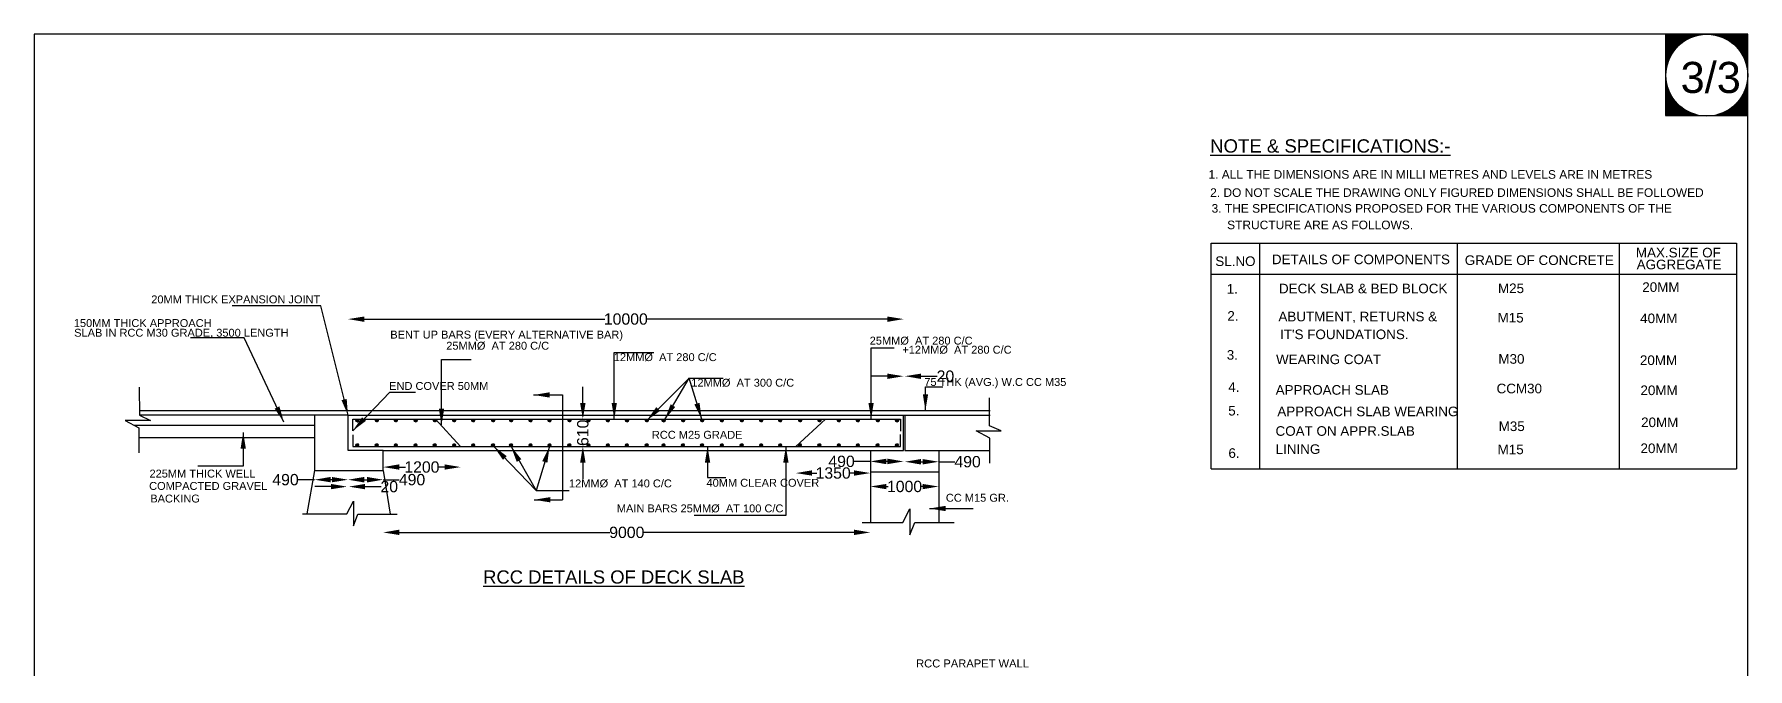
# Model space of a CAD drawing. Header units: millimetres. Extents: x 141620 to 152224, y -167035 to 12482.
# Drawn here: x 141620 to 152224, y 8560 to 12482 of the extents above; entities that cross this region are included whole.
import ezdxf

# ---------------------------------------------------------------- set-up
doc = ezdxf.new("R2010")
doc.units = ezdxf.units.MM
doc.header["$MEASUREMENT"] = 0
for name, color, linetype in [('DIMENSION', 7, 'Continuous'), ('DRAWING', 7, 'Continuous'), ('TEXT', 7, 'Continuous')]:
    doc.layers.add(name, color=color, linetype=linetype)
doc.styles.get("Standard").update_dxf_attribs({"font": 'arial.ttf'})
doc.dimstyles.get("Standard").update_dxf_attribs({"dimtxt": 70, "dimasz": 100, "dimexe": 0.18, "dimexo": 0.0625, "dimgap": 0.09, "dimtad": 0, "dimdec": 0, "dimzin": 0, "dimdsep": 46, "dimtxsty": 'Standard', "dimcen": 0.09, "dimse1": 1, "dimse2": 1, "dimadec": 0, "dimazin": 0, "dimtfac": 1, "dimtdec": 0, "dimtofl": 0, "dimtmove": 0, "dimatfit": 3, "dimfxl": 1, "dimtolj": 1, "dimtzin": 0, "dimarcsym": 0})

# ---------------------------------------------------------------- blocks, each defined once
blk = doc.blocks.new('*D6')
at = {"layer": 'Defpoints', "color": 0, "transparency": 16777216}
for p in [(143354, 9909), (143562, 9909), (143354, 9728)]:
    blk.add_point(p, dxfattribs=at)
at = {"layer": 'DRAWING', "color": 0, "lineweight": -2, "transparency": 16777216}
for p, q in [((143354, 9728), (143254, 9728)), ((143462, 9728), (143454, 9728))]:
    blk.add_line(p, q, dxfattribs=at)
at = {"layer": 'DRAWING', "color": 0, "transparency": 16777216}
for points in [[(143454, 9745), (143454, 9712), (143354, 9728)], [(143462, 9745), (143462, 9712), (143562, 9728)]]:
    blk.add_solid(points, dxfattribs=at)
at = {"layer": 'DRAWING', "color": 0, "transparency": 16777216, "insert": (143175, 9728), "char_height": 70, "attachment_point": 5}
blk.add_mtext('\\A1;490', dxfattribs=at)
blk = doc.blocks.new('*D7')
at = {"layer": 'Defpoints', "color": 0, "transparency": 16777216}
for p in [(143562, 9909), (143779, 9909), (143779, 9728)]:
    blk.add_point(p, dxfattribs=at)
at = {"layer": 'DRAWING', "color": 0, "lineweight": -2, "transparency": 16777216}
for p, q in [((143662, 9728), (143679, 9728)), ((143779, 9728), (143879, 9728))]:
    blk.add_line(p, q, dxfattribs=at)
at = {"layer": 'DRAWING', "color": 0, "transparency": 16777216}
for points in [[(143662, 9745), (143662, 9711), (143562, 9728)], [(143679, 9745), (143679, 9711), (143779, 9728)]]:
    blk.add_solid(points, dxfattribs=at)
at = {"layer": 'DRAWING', "color": 0, "transparency": 16777216, "insert": (143958, 9728), "char_height": 70, "attachment_point": 5}
blk.add_mtext('\\A1;490', dxfattribs=at)
blk = doc.blocks.new('*D5')
at = {"layer": 'Defpoints', "color": 0, "transparency": 16777216}
for p in [(143556, 9711), (143567, 9709), (143567, 9685)]:
    blk.add_point(p, dxfattribs=at)
at = {"layer": 'DRAWING', "color": 0, "lineweight": -2, "transparency": 16777216}
for p, q in [((143456, 9685), (143356, 9685)), ((143667, 9685), (143767, 9685))]:
    blk.add_line(p, q, dxfattribs=at)
at = {"layer": 'DRAWING', "color": 0, "transparency": 16777216}
for points in [[(143456, 9702), (143456, 9669), (143556, 9685)], [(143667, 9702), (143667, 9669), (143567, 9685)]]:
    blk.add_solid(points, dxfattribs=at)
at = {"layer": 'DRAWING', "color": 0, "transparency": 16777216, "insert": (143817, 9685), "char_height": 70, "attachment_point": 5}
blk.add_mtext('\\A1;20', dxfattribs=at)
blk = doc.blocks.new('*D8')
at = {"layer": 'Defpoints', "color": 0, "transparency": 16777216}
for p in [(144259, 9934), (143779, 9784), (144259, 9806)]:
    blk.add_point(p, dxfattribs=at)
at = {"layer": 'DRAWING', "color": 0, "lineweight": -2, "transparency": 16777216}
for p, q in [((143879, 9806), (143918, 9806)), ((144159, 9806), (144120, 9806))]:
    blk.add_line(p, q, dxfattribs=at)
at = {"layer": 'DRAWING', "color": 0, "transparency": 16777216}
for points in [[(143879, 9823), (143879, 9790), (143779, 9806)], [(144159, 9823), (144159, 9790), (144259, 9806)]]:
    blk.add_solid(points, dxfattribs=at)
at = {"layer": 'DRAWING', "color": 0, "transparency": 16777216, "insert": (144019, 9806), "char_height": 70, "attachment_point": 5}
blk.add_mtext('\\A1;1200', dxfattribs=at)
blk = doc.blocks.new('*D9')
at = {"layer": 'Defpoints', "color": 0, "transparency": 16777216}
for p in [(145015, 10103), (145015, 10103), (145015, 9933)]:
    blk.add_point(p, dxfattribs=at)
at = {"layer": 'DRAWING', "color": 0, "lineweight": -2, "transparency": 16777216}
for p, q in [((145015, 10203), (145015, 10303)), ((145015, 9833), (145015, 9733))]:
    blk.add_line(p, q, dxfattribs=at)
at = {"layer": 'DRAWING', "color": 0, "transparency": 16777216}
for points in [[(144998, 10203), (145032, 10203), (145015, 10103)], [(144998, 9833), (145032, 9833), (145015, 9933)]]:
    blk.add_solid(points, dxfattribs=at)
at = {"layer": 'DRAWING', "color": 0, "transparency": 16777216, "insert": (145015, 10018), "char_height": 70, "attachment_point": 5, "rotation": 90}
blk.add_mtext('\\A1;610', dxfattribs=at)
blk = doc.blocks.new('*D10')
at = {"layer": 'Defpoints', "color": 0, "transparency": 16777216}
for p in [(146794, 9909), (147000, 9909), (146794, 9841)]:
    blk.add_point(p, dxfattribs=at)
at = {"layer": 'DRAWING', "color": 0, "lineweight": -2, "transparency": 16777216}
for p, q in [((146794, 9841), (146694, 9841)), ((146900, 9841), (146894, 9841))]:
    blk.add_line(p, q, dxfattribs=at)
at = {"layer": 'DRAWING', "color": 0, "transparency": 16777216}
for points in [[(146894, 9858), (146894, 9824), (146794, 9841)], [(146900, 9858), (146900, 9824), (147000, 9841)]]:
    blk.add_solid(points, dxfattribs=at)
at = {"layer": 'DRAWING', "color": 0, "transparency": 16777216, "insert": (146616, 9841), "char_height": 70, "attachment_point": 5}
blk.add_mtext('\\A1;490', dxfattribs=at)
blk = doc.blocks.new('*D11')
at = {"layer": 'Defpoints', "color": 0, "transparency": 16777216}
for p in [(147008, 9909), (147217, 9909), (147217, 9839)]:
    blk.add_point(p, dxfattribs=at)
at = {"layer": 'DRAWING', "color": 0, "lineweight": -2, "transparency": 16777216}
for p, q in [((147108, 9839), (147117, 9839)), ((147217, 9839), (147317, 9839))]:
    blk.add_line(p, q, dxfattribs=at)
at = {"layer": 'DRAWING', "color": 0, "transparency": 16777216}
for points in [[(147108, 9856), (147108, 9822), (147008, 9839)], [(147117, 9856), (147117, 9822), (147217, 9839)]]:
    blk.add_solid(points, dxfattribs=at)
at = {"layer": 'DRAWING', "color": 0, "transparency": 16777216, "insert": (147396, 9839), "char_height": 70, "attachment_point": 5}
blk.add_mtext('\\A1;490', dxfattribs=at)
blk = doc.blocks.new('*D12')
at = {"layer": 'Defpoints', "color": 0, "transparency": 16777216}
for p in [(147000, 10399), (147008, 10399), (147008, 10368)]:
    blk.add_point(p, dxfattribs=at)
at = {"layer": 'DRAWING', "color": 0, "lineweight": -2, "transparency": 16777216}
for p, q in [((146900, 10368), (146800, 10368)), ((147108, 10368), (147208, 10368))]:
    blk.add_line(p, q, dxfattribs=at)
at = {"layer": 'DRAWING', "color": 0, "transparency": 16777216}
for points in [[(146900, 10384), (146900, 10351), (147000, 10368)], [(147108, 10384), (147108, 10351), (147008, 10368)]]:
    blk.add_solid(points, dxfattribs=at)
at = {"layer": 'DRAWING', "color": 0, "transparency": 16777216, "insert": (147259, 10368), "char_height": 70, "attachment_point": 5}
blk.add_mtext('\\A1;20', dxfattribs=at)
blk = doc.blocks.new('*D13')
at = {"layer": 'Defpoints', "color": 0, "transparency": 16777216}
for p in [(146794, 9686), (147217, 9686), (147217, 9686)]:
    blk.add_point(p, dxfattribs=at)
at = {"layer": 'DRAWING', "color": 0, "lineweight": -2, "transparency": 16777216}
for p, q in [((146894, 9686), (146905, 9686)), ((147117, 9686), (147107, 9686))]:
    blk.add_line(p, q, dxfattribs=at)
at = {"layer": 'DRAWING', "color": 0, "transparency": 16777216}
for points in [[(146894, 9702), (146894, 9669), (146794, 9686)], [(147117, 9702), (147117, 9669), (147217, 9686)]]:
    blk.add_solid(points, dxfattribs=at)
at = {"layer": 'DRAWING', "color": 0, "transparency": 16777216, "insert": (147006, 9686), "char_height": 70, "attachment_point": 5}
blk.add_mtext('\\A1;1000', dxfattribs=at)
blk = doc.blocks.new('*D14')
at = {"layer": 'Defpoints', "color": 0, "transparency": 16777216}
for p in [(143779, 9784), (146794, 9499), (143779, 9402)]:
    blk.add_point(p, dxfattribs=at)
at = {"layer": 'DRAWING', "color": 0, "lineweight": -2, "transparency": 16777216}
for p, q in [((143879, 9402), (145182, 9402)), ((146694, 9402), (145391, 9402))]:
    blk.add_line(p, q, dxfattribs=at)
at = {"layer": 'DRAWING', "color": 0, "transparency": 16777216}
for points in [[(143879, 9419), (143879, 9386), (143779, 9402)], [(146694, 9419), (146694, 9386), (146794, 9402)]]:
    blk.add_solid(points, dxfattribs=at)
at = {"layer": 'DRAWING', "color": 0, "transparency": 16777216, "insert": (145287, 9402), "char_height": 70, "attachment_point": 5}
blk.add_mtext('\\A1;9000', dxfattribs=at)
blk = doc.blocks.new('*D15')
at = {"layer": 'Defpoints', "color": 0, "lineweight": -2, "transparency": 16777216}
for p, q in [((143662, 10721), (145152, 10721)), ((146900, 10721), (145409, 10721))]:
    blk.add_line(p, q, dxfattribs=at)
at = {"layer": 'Defpoints', "color": 0, "transparency": 16777216}
for p in [(147000, 10721), (143562, 10127), (147000, 10127)]:
    blk.add_point(p, dxfattribs=at)
for points in [[(143662, 10737), (143662, 10704), (143562, 10721)], [(146900, 10737), (146900, 10704), (147000, 10721)]]:
    blk.add_solid(points, dxfattribs=at)
at = {"layer": 'Defpoints', "color": 0, "transparency": 16777216, "insert": (145281, 10721), "char_height": 70, "attachment_point": 5}
blk.add_mtext('\\A1;10000', dxfattribs=at)
blk = doc.blocks.new('*D16')
at = {"layer": 'Defpoints', "color": 0, "transparency": 16777216}
for p in [(146333, 9933), (146794, 9909), (146794, 9769)]:
    blk.add_point(p, dxfattribs=at)
at = {"layer": 'DRAWING', "color": 0, "lineweight": -2, "transparency": 16777216}
for p, q in [((146433, 9769), (146463, 9769)), ((146694, 9769), (146665, 9769))]:
    blk.add_line(p, q, dxfattribs=at)
at = {"layer": 'DRAWING', "color": 0, "transparency": 16777216}
for points in [[(146433, 9786), (146433, 9753), (146333, 9769)], [(146694, 9786), (146694, 9753), (146794, 9769)]]:
    blk.add_solid(points, dxfattribs=at)
at = {"layer": 'DRAWING', "color": 0, "transparency": 16777216, "insert": (146564, 9769), "char_height": 70, "attachment_point": 5}
blk.add_mtext('\\A1;1350', dxfattribs=at)

msp = doc.modelspace()

# ---------------------------------------------------------------- hatches: boundary and pattern name
at = {"layer": 'DIMENSION'}
h = msp.add_hatch(dxfattribs=at)
h.set_pattern_fill('ANSI31', color=256, scale=0.64029, style=0)
h.set_pattern_definition([(45, (-1850047.36625, -29416679.25992), (-0.056594179655, 0.056594179655), [])])
h.paths.add_polyline_path([(151716, 11978.8), (151931.3, 11978.8, -0.3690245), (151717.8, 12228.8, -0.4142136), (151970.8, 12481.9), (151716, 12481.9)])
h.paths.add_polyline_path([(152223.9, 12228.8), (152223.9, 12481.9), (151970.8, 12481.9, -0.4142136)])
h.paths.add_polyline_path([(152223.9, 12228.8, -0.3690245), (152010.3, 11978.8), (152223.9, 11978.8)])
at = {"layer": 'DRAWING'}
h = msp.add_hatch(dxfattribs=at)
h.set_pattern_fill('ANSI31', color=256, scale=0.81385, style=0)
h.set_pattern_definition([(45, (100253.34007, 1450.59054), (-0.07193489547, 0.07193489547), [])])
h.paths.add_polyline_path([(143628, 10094.8, 0.4091659), (143619.7, 10103.3), (143619.4, 10103.3, 0.4091659), (143611.1, 10094.8, 1)])
h = msp.add_hatch(dxfattribs=at)
h.set_pattern_fill('ANSI31', color=256, scale=0.81385, style=0)
h.set_pattern_definition([(45, (100373.62347, 1450.59054), (-0.07193489547, 0.07193489547), [])])
h.paths.add_polyline_path([(143748.3, 10094.8, 0.4091659), (143740, 10103.3), (143739.7, 10103.3, 0.4091659), (143731.3, 10094.8, 1)])
h = msp.add_hatch(dxfattribs=at)
h.set_pattern_fill('ANSI31', color=256, scale=0.81385, style=0)
h.set_pattern_definition([(45, (100491.48395, 1450.59054), (-0.07193489547, 0.07193489547), [])])
h.paths.add_polyline_path([(143866.2, 10094.8, 0.4091659), (143857.8, 10103.3), (143857.5, 10103.3, 0.4091659), (143849.2, 10094.8, 1)])
h = msp.add_hatch(dxfattribs=at)
h.set_pattern_fill('ANSI31', color=256, scale=0.81385, style=0)
h.set_pattern_definition([(45, (100614.1239, 1450.59054), (-0.07193489547, 0.07193489547), [])])
h.paths.add_polyline_path([(143988.8, 10094.8, 0.4091659), (143980.5, 10103.3), (143980.2, 10103.3, 0.4091659), (143971.8, 10094.8, 1)])
h = msp.add_hatch(dxfattribs=at)
h.set_pattern_fill('ANSI31', color=256, scale=0.81385, style=0)
h.set_pattern_definition([(45, (100732.46944, 1450.59054), (-0.07193489547, 0.07193489547), [])])
h.paths.add_polyline_path([(144107.2, 10094.8, 0.4091659), (144098.8, 10103.3), (144098.5, 10103.3, 0.4091659), (144090.2, 10094.8, 1)])
h = msp.add_hatch(dxfattribs=at)
h.set_pattern_fill('ANSI31', color=256, scale=0.81385, style=0)
h.set_pattern_definition([(45, (100852.75284, 1450.59054), (-0.07193489547, 0.07193489547), [])])
h.paths.add_polyline_path([(144227.4, 10094.8, 0.4091659), (144219.1, 10103.3), (144218.8, 10103.3, 0.4091659), (144210.5, 10094.8, 1)])
h = msp.add_hatch(dxfattribs=at)
h.set_pattern_fill('ANSI31', color=256, scale=0.81385, style=0)
h.set_pattern_definition([(45, (100970.61331, 1450.59054), (-0.07193489547, 0.07193489547), [])])
h.paths.add_polyline_path([(144345.3, 10094.8, 0.4091659), (144337, 10103.3), (144336.7, 10103.3, 0.4091659), (144328.3, 10094.8, 1)])
h = msp.add_hatch(dxfattribs=at)
h.set_pattern_fill('ANSI31', color=256, scale=0.81385, style=0)
h.set_pattern_definition([(45, (101093.25327, 1450.59054), (-0.07193489547, 0.07193489547), [])])
h.paths.add_polyline_path([(144467.9, 10094.8, 0.4091659), (144459.6, 10103.3), (144459.3, 10103.3, 0.4091659), (144451, 10094.8, 1)])
h = msp.add_hatch(dxfattribs=at)
h.set_pattern_fill('ANSI31', color=256, scale=0.81385, style=0)
h.set_pattern_definition([(45, (101204.88366, 1450.59054), (-0.07193489547, 0.07193489547), [])])
h.paths.add_polyline_path([(144579.6, 10094.8, 0.4091659), (144571.2, 10103.3), (144570.9, 10103.3, 0.4091659), (144562.6, 10094.8, 1)])
h = msp.add_hatch(dxfattribs=at)
h.set_pattern_fill('ANSI31', color=256, scale=0.81385, style=0)
h.set_pattern_definition([(45, (101325.16706, 1450.59054), (-0.07193489547, 0.07193489547), [])])
h.paths.add_polyline_path([(144699.9, 10094.8, 0.4091659), (144691.5, 10103.3), (144691.2, 10103.3, 0.4091659), (144682.9, 10094.8, 1)])
h = msp.add_hatch(dxfattribs=at)
h.set_pattern_fill('ANSI31', color=256, scale=0.81385, style=0)
h.set_pattern_definition([(45, (101443.02754, 1450.59054), (-0.07193489547, 0.07193489547), [])])
h.paths.add_polyline_path([(144817.7, 10094.8, 0.4091659), (144809.4, 10103.3), (144809.1, 10103.3, 0.4091659), (144800.7, 10094.8, 1)])
h = msp.add_hatch(dxfattribs=at)
h.set_pattern_fill('ANSI31', color=256, scale=0.81385, style=0)
h.set_pattern_definition([(45, (101565.66749, 1450.59054), (-0.07193489547, 0.07193489547), [])])
h.paths.add_polyline_path([(144940.4, 10094.8, 0.4091659), (144932, 10103.3), (144931.7, 10103.3, 0.4091659), (144923.4, 10094.8, 1)])
h = msp.add_hatch(dxfattribs=at)
h.set_pattern_fill('ANSI31', color=256, scale=0.81385, style=0)
h.set_pattern_definition([(45, (101683.7794, 1450.59054), (-0.07193489547, 0.07193489547), [])])
h.paths.add_polyline_path([(145058.5, 10094.8, 0.4091659), (145050.1, 10103.3), (145049.8, 10103.3, 0.4091659), (145041.5, 10094.8, 1)])
h = msp.add_hatch(dxfattribs=at)
h.set_pattern_fill('ANSI31', color=256, scale=0.81385, style=0)
h.set_pattern_definition([(45, (101804.0628, 1450.59054), (-0.07193489547, 0.07193489547), [])])
h.paths.add_polyline_path([(145178.8, 10094.8, 0.4091659), (145170.4, 10103.3), (145170.1, 10103.3, 0.4091659), (145161.8, 10094.8, 1)])
h = msp.add_hatch(dxfattribs=at)
h.set_pattern_fill('ANSI31', color=256, scale=0.81385, style=0)
h.set_pattern_definition([(45, (101921.92328, 1450.59054), (-0.07193489547, 0.07193489547), [])])
h.paths.add_polyline_path([(145296.6, 10094.8, 0.4091659), (145288.3, 10103.3), (145288, 10103.3, 0.4091659), (145279.6, 10094.8, 1)])
h = msp.add_hatch(dxfattribs=at)
h.set_pattern_fill('ANSI31', color=256, scale=0.81385, style=0)
h.set_pattern_definition([(45, (102044.56323, 1450.59054), (-0.07193489547, 0.07193489547), [])])
h.paths.add_polyline_path([(145419.3, 10094.8, 0.4091659), (145410.9, 10103.3), (145410.6, 10103.3, 0.4091659), (145402.3, 10094.8, 1)])
h = msp.add_hatch(dxfattribs=at)
h.set_pattern_fill('ANSI31', color=256, scale=0.81385, style=0)
h.set_pattern_definition([(45, (102148.76722, 1450.59054), (-0.07193489547, 0.07193489547), [])])
h.paths.add_polyline_path([(145523.5, 10094.8, 0.4091659), (145515.1, 10103.3), (145514.8, 10103.3, 0.4091659), (145506.5, 10094.8, 1)])
h = msp.add_hatch(dxfattribs=at)
h.set_pattern_fill('ANSI31', color=256, scale=0.81385, style=0)
h.set_pattern_definition([(45, (102269.05062, 1450.59054), (-0.07193489547, 0.07193489547), [])])
h.paths.add_polyline_path([(145643.7, 10094.8, 0.4091659), (145635.4, 10103.3), (145635.1, 10103.3, 0.4091659), (145626.8, 10094.8, 1)])
h = msp.add_hatch(dxfattribs=at)
h.set_pattern_fill('ANSI31', color=256, scale=0.81385, style=0)
h.set_pattern_definition([(45, (102386.91109, 1450.59054), (-0.07193489547, 0.07193489547), [])])
h.paths.add_polyline_path([(145761.6, 10094.8, 0.4091659), (145753.3, 10103.3), (145753, 10103.3, 0.4091659), (145744.6, 10094.8, 1)])
h = msp.add_hatch(dxfattribs=at)
h.set_pattern_fill('ANSI31', color=256, scale=0.81385, style=0)
h.set_pattern_definition([(45, (102509.55105, 1450.59054), (-0.07193489547, 0.07193489547), [])])
h.paths.add_polyline_path([(145884.2, 10094.8, 0.4091659), (145875.9, 10103.3), (145875.6, 10103.3, 0.4091659), (145867.3, 10094.8, 1)])
h = msp.add_hatch(dxfattribs=at)
h.set_pattern_fill('ANSI31', color=256, scale=0.81385, style=0)
h.set_pattern_definition([(45, (102632.24413, 1450.59054), (-0.07193489547, 0.07193489547), [])])
h.paths.add_polyline_path([(146006.9, 10094.8, 0.4091659), (145998.6, 10103.3), (145998.3, 10103.3, 0.4091659), (145990, 10094.8, 1)])
h = msp.add_hatch(dxfattribs=at)
h.set_pattern_fill('ANSI31', color=256, scale=0.81385, style=0)
h.set_pattern_definition([(45, (102752.52753, 1450.59054), (-0.07193489547, 0.07193489547), [])])
h.paths.add_polyline_path([(146127.2, 10094.8, 0.4091659), (146118.9, 10103.3), (146118.6, 10103.3, 0.4091659), (146110.2, 10094.8, 1)])
h = msp.add_hatch(dxfattribs=at)
h.set_pattern_fill('ANSI31', color=256, scale=0.81385, style=0)
h.set_pattern_definition([(45, (102870.388, 1450.59054), (-0.07193489547, 0.07193489547), [])])
h.paths.add_polyline_path([(146245.1, 10094.8, 0.4091659), (146236.7, 10103.3), (146236.4, 10103.3, 0.4091659), (146228.1, 10094.8, 1)])
h = msp.add_hatch(dxfattribs=at)
h.set_pattern_fill('ANSI31', color=256, scale=0.81385, style=0)
h.set_pattern_definition([(45, (102993.02796, 1450.59054), (-0.07193489547, 0.07193489547), [])])
h.paths.add_polyline_path([(146367.7, 10094.8, 0.4091659), (146359.4, 10103.3), (146359.1, 10103.3, 0.4091659), (146350.7, 10094.8, 1)])
h = msp.add_hatch(dxfattribs=at)
h.set_pattern_fill('ANSI31', color=256, scale=0.81385, style=0)
h.set_pattern_definition([(45, (103112.94548, 1450.59054), (-0.07193489547, 0.07193489547), [])])
h.paths.add_polyline_path([(146487.6, 10094.8, 0.4091659), (146479.3, 10103.3), (146479, 10103.3, 0.4091659), (146470.7, 10094.8, 1)])
h = msp.add_hatch(dxfattribs=at)
h.set_pattern_fill('ANSI31', color=256, scale=0.81385, style=0)
h.set_pattern_definition([(45, (103233.22887, 1450.59054), (-0.07193489547, 0.07193489547), [])])
h.paths.add_polyline_path([(146607.9, 10094.8, 0.4091659), (146599.6, 10103.3), (146599.3, 10103.3, 0.4091659), (146590.9, 10094.8, 1)])
h = msp.add_hatch(dxfattribs=at)
h.set_pattern_fill('ANSI31', color=256, scale=0.81385, style=0)
h.set_pattern_definition([(45, (103351.08935, 1450.59054), (-0.07193489547, 0.07193489547), [])])
h.paths.add_polyline_path([(146725.8, 10094.8, 0.4091659), (146717.4, 10103.3), (146717.1, 10103.3, 0.4091659), (146708.8, 10094.8, 1)])
h = msp.add_hatch(dxfattribs=at)
h.set_pattern_fill('ANSI31', color=256, scale=0.81385, style=0)
h.set_pattern_definition([(45, (103473.72931, 1450.59054), (-0.07193489547, 0.07193489547), [])])
h.paths.add_polyline_path([(146848.4, 10094.8, 0.4091659), (146840.1, 10103.3), (146839.8, 10103.3, 0.4091659), (146831.4, 10094.8, 1)])
h = msp.add_hatch(dxfattribs=at)
h.set_pattern_fill('ANSI31', color=256, scale=0.81385, style=0)
h.set_pattern_definition([(45, (103593.22041, 1450.59054), (-0.07193489547, 0.07193489547), [])])
h.paths.add_polyline_path([(146967.9, 10094.8, 0.4091659), (146959.6, 10103.3), (146959.3, 10103.3, 0.4091659), (146950.9, 10094.8, 1)])
h = msp.add_hatch(dxfattribs=at)
h.set_pattern_fill('ANSI31', color=256, scale=0.81385, style=0)
h.set_pattern_definition([(315, (100252.63479, 18586.04094), (-0.07193489547, -0.07193489547), [])])
h.paths.add_polyline_path([(143610.3, 9941.8, 0.4091659), (143618.7, 9933.4), (143619, 9933.4, 0.4091659), (143627.3, 9941.8, 1)])
h = msp.add_hatch(dxfattribs=at)
h.set_pattern_fill('ANSI31', color=256, scale=0.81385, style=0)
h.set_pattern_definition([(315, (100372.91819, 18586.04094), (-0.07193489547, -0.07193489547), [])])
h.paths.add_polyline_path([(143747.6, 9941.8, -0.4091659), (143739.3, 9933.4), (143739, 9933.4, -0.4091659), (143730.6, 9941.8, -1)])
h = msp.add_hatch(dxfattribs=at)
h.set_pattern_fill('ANSI31', color=256, scale=0.81385, style=0)
h.set_pattern_definition([(315, (100490.77867, 18586.04094), (-0.07193489547, -0.07193489547), [])])
h.paths.add_polyline_path([(143865.5, 9941.8, -0.4091659), (143857.1, 9933.4), (143856.8, 9933.4, -0.4091659), (143848.5, 9941.8, -1)])
h = msp.add_hatch(dxfattribs=at)
h.set_pattern_fill('ANSI31', color=256, scale=0.81385, style=0)
h.set_pattern_definition([(315, (100613.41862, 18586.04094), (-0.07193489547, -0.07193489547), [])])
h.paths.add_polyline_path([(143988.1, 9941.8, -0.4091659), (143979.8, 9933.4), (143979.5, 9933.4, -0.4091659), (143971.1, 9941.8, -1)])
h = msp.add_hatch(dxfattribs=at)
h.set_pattern_fill('ANSI31', color=256, scale=0.81385, style=0)
h.set_pattern_definition([(315, (100731.76416, 18586.04094), (-0.07193489547, -0.07193489547), [])])
h.paths.add_polyline_path([(144106.5, 9941.8, -0.4091659), (144098.1, 9933.4), (144097.8, 9933.4, -0.4091659), (144089.5, 9941.8, -1)])
h = msp.add_hatch(dxfattribs=at)
h.set_pattern_fill('ANSI31', color=256, scale=0.81385, style=0)
h.set_pattern_definition([(315, (100852.04756, 18586.04094), (-0.07193489547, -0.07193489547), [])])
h.paths.add_polyline_path([(144226.7, 9941.8, -0.4091659), (144218.4, 9933.4), (144218.1, 9933.4, -0.4091659), (144209.8, 9941.8, -1)])
h = msp.add_hatch(dxfattribs=at)
h.set_pattern_fill('ANSI31', color=256, scale=0.81385, style=0)
h.set_pattern_definition([(315, (100969.90803, 18586.04094), (-0.07193489547, -0.07193489547), [])])
h.paths.add_polyline_path([(144344.6, 9941.8, -0.4091659), (144336.3, 9933.4), (144336, 9933.4, -0.4091659), (144327.6, 9941.8, -1)])
h = msp.add_hatch(dxfattribs=at)
h.set_pattern_fill('ANSI31', color=256, scale=0.81385, style=0)
h.set_pattern_definition([(315, (101092.54799, 18586.04094), (-0.07193489547, -0.07193489547), [])])
h.paths.add_polyline_path([(144467.2, 9941.8, -0.4091659), (144458.9, 9933.4), (144458.6, 9933.4, -0.4091659), (144450.3, 9941.8, -1)])
h = msp.add_hatch(dxfattribs=at)
h.set_pattern_fill('ANSI31', color=256, scale=0.81385, style=0)
h.set_pattern_definition([(315, (101204.17838, 18586.04094), (-0.07193489547, -0.07193489547), [])])
h.paths.add_polyline_path([(144578.9, 9941.8, -0.4091659), (144570.5, 9933.4), (144570.2, 9933.4, -0.4091659), (144561.9, 9941.8, -1)])
h = msp.add_hatch(dxfattribs=at)
h.set_pattern_fill('ANSI31', color=256, scale=0.81385, style=0)
h.set_pattern_definition([(315, (101324.46178, 18586.04094), (-0.07193489547, -0.07193489547), [])])
h.paths.add_polyline_path([(144699.2, 9941.8, -0.4091659), (144690.8, 9933.4), (144690.5, 9933.4, -0.4091659), (144682.2, 9941.8, -1)])
h = msp.add_hatch(dxfattribs=at)
h.set_pattern_fill('ANSI31', color=256, scale=0.81385, style=0)
h.set_pattern_definition([(315, (101442.32226, 18586.04094), (-0.07193489547, -0.07193489547), [])])
h.paths.add_polyline_path([(144817, 9941.8, -0.4091659), (144808.7, 9933.4), (144808.4, 9933.4, -0.4091659), (144800, 9941.8, -1)])
h = msp.add_hatch(dxfattribs=at)
h.set_pattern_fill('ANSI31', color=256, scale=0.81385, style=0)
h.set_pattern_definition([(315, (101564.96221, 18586.04094), (-0.07193489547, -0.07193489547), [])])
h.paths.add_polyline_path([(144939.7, 9941.8, -0.4091659), (144931.3, 9933.4), (144931, 9933.4, -0.4091659), (144922.7, 9941.8, -1)])
h = msp.add_hatch(dxfattribs=at)
h.set_pattern_fill('ANSI31', color=256, scale=0.81385, style=0)
h.set_pattern_definition([(315, (101683.07412, 18586.04094), (-0.07193489547, -0.07193489547), [])])
h.paths.add_polyline_path([(145057.8, 9941.8, -0.4091659), (145049.4, 9933.4), (145049.1, 9933.4, -0.4091659), (145040.8, 9941.8, -1)])
h = msp.add_hatch(dxfattribs=at)
h.set_pattern_fill('ANSI31', color=256, scale=0.81385, style=0)
h.set_pattern_definition([(315, (101803.35752, 18586.04094), (-0.07193489547, -0.07193489547), [])])
h.paths.add_polyline_path([(145178.1, 9941.8, -0.4091659), (145169.7, 9933.4), (145169.4, 9933.4, -0.4091659), (145161.1, 9941.8, -1)])
h = msp.add_hatch(dxfattribs=at)
h.set_pattern_fill('ANSI31', color=256, scale=0.81385, style=0)
h.set_pattern_definition([(315, (101921.218, 18586.04094), (-0.07193489547, -0.07193489547), [])])
h.paths.add_polyline_path([(145295.9, 9941.8, -0.4091659), (145287.6, 9933.4), (145287.3, 9933.4, -0.4091659), (145278.9, 9941.8, -1)])
h = msp.add_hatch(dxfattribs=at)
h.set_pattern_fill('ANSI31', color=256, scale=0.81385, style=0)
h.set_pattern_definition([(315, (102043.85795, 18586.04094), (-0.07193489547, -0.07193489547), [])])
h.paths.add_polyline_path([(145418.6, 9941.8, -0.4091659), (145410.2, 9933.4), (145409.9, 9933.4, -0.4091659), (145401.6, 9941.8, -1)])
h = msp.add_hatch(dxfattribs=at)
h.set_pattern_fill('ANSI31', color=256, scale=0.81385, style=0)
h.set_pattern_definition([(315, (102148.06194, 18586.04094), (-0.07193489547, -0.07193489547), [])])
h.paths.add_polyline_path([(145522.8, 9941.8, -0.4091659), (145514.4, 9933.4), (145514.1, 9933.4, -0.4091659), (145505.8, 9941.8, -1)])
h = msp.add_hatch(dxfattribs=at)
h.set_pattern_fill('ANSI31', color=256, scale=0.81385, style=0)
h.set_pattern_definition([(315, (102268.34534, 18586.04094), (-0.07193489547, -0.07193489547), [])])
h.paths.add_polyline_path([(145643, 9941.8, -0.4091659), (145634.7, 9933.4), (145634.4, 9933.4, -0.4091659), (145626.1, 9941.8, -1)])
h = msp.add_hatch(dxfattribs=at)
h.set_pattern_fill('ANSI31', color=256, scale=0.81385, style=0)
h.set_pattern_definition([(315, (102386.20581, 18586.04094), (-0.07193489547, -0.07193489547), [])])
h.paths.add_polyline_path([(145760.9, 9941.8, -0.4091659), (145752.6, 9933.4), (145752.3, 9933.4, -0.4091659), (145743.9, 9941.8, -1)])
h = msp.add_hatch(dxfattribs=at)
h.set_pattern_fill('ANSI31', color=256, scale=0.81385, style=0)
h.set_pattern_definition([(315, (102508.84577, 18586.04094), (-0.07193489547, -0.07193489547), [])])
h.paths.add_polyline_path([(145883.5, 9941.8, -0.4091659), (145875.2, 9933.4), (145874.9, 9933.4, -0.4091659), (145866.6, 9941.8, -1)])
h = msp.add_hatch(dxfattribs=at)
h.set_pattern_fill('ANSI31', color=256, scale=0.81385, style=0)
h.set_pattern_definition([(315, (102631.53885, 18586.04094), (-0.07193489547, -0.07193489547), [])])
h.paths.add_polyline_path([(146006.2, 9941.8, -0.4091659), (145997.9, 9933.4), (145997.6, 9933.4, -0.4091659), (145989.2, 9941.8, -1)])
h = msp.add_hatch(dxfattribs=at)
h.set_pattern_fill('ANSI31', color=256, scale=0.81385, style=0)
h.set_pattern_definition([(315, (102751.82225, 18586.04094), (-0.07193489547, -0.07193489547), [])])
h.paths.add_polyline_path([(146126.5, 9941.8, -0.4091659), (146118.2, 9933.4), (146117.9, 9933.4, -0.4091659), (146109.5, 9941.8, -1)])
h = msp.add_hatch(dxfattribs=at)
h.set_pattern_fill('ANSI31', color=256, scale=0.81385, style=0)
h.set_pattern_definition([(315, (102869.68272, 18586.04094), (-0.07193489547, -0.07193489547), [])])
h.paths.add_polyline_path([(146244.4, 9941.8, -0.4091659), (146236, 9933.4), (146235.7, 9933.4, -0.4091659), (146227.4, 9941.8, -1)])
h = msp.add_hatch(dxfattribs=at)
h.set_pattern_fill('ANSI31', color=256, scale=0.81385, style=0)
h.set_pattern_definition([(315, (102992.32268, 18586.04094), (-0.07193489547, -0.07193489547), [])])
h.paths.add_polyline_path([(146367, 9941.8, -0.4091659), (146358.7, 9933.4), (146358.4, 9933.4, -0.4091659), (146350, 9941.8, -1)])
h = msp.add_hatch(dxfattribs=at)
h.set_pattern_fill('ANSI31', color=256, scale=0.81385, style=0)
h.set_pattern_definition([(315, (103112.2402, 18586.04094), (-0.07193489547, -0.07193489547), [])])
h.paths.add_polyline_path([(146486.9, 9941.8, -0.4091659), (146478.6, 9933.4), (146478.3, 9933.4, -0.4091659), (146470, 9941.8, -1)])
h = msp.add_hatch(dxfattribs=at)
h.set_pattern_fill('ANSI31', color=256, scale=0.81385, style=0)
h.set_pattern_definition([(315, (103232.52359, 18586.04094), (-0.07193489547, -0.07193489547), [])])
h.paths.add_polyline_path([(146607.2, 9941.8, -0.4091659), (146598.9, 9933.4), (146598.6, 9933.4, -0.4091659), (146590.2, 9941.8, -1)])
h = msp.add_hatch(dxfattribs=at)
h.set_pattern_fill('ANSI31', color=256, scale=0.81385, style=0)
h.set_pattern_definition([(315, (103350.38407, 18586.04094), (-0.07193489547, -0.07193489547), [])])
h.paths.add_polyline_path([(146725.1, 9941.8, -0.4091659), (146716.7, 9933.4), (146716.4, 9933.4, -0.4091659), (146708.1, 9941.8, -1)])
h = msp.add_hatch(dxfattribs=at)
h.set_pattern_fill('ANSI31', color=256, scale=0.81385, style=0)
h.set_pattern_definition([(315, (103473.02403, 18586.04094), (-0.07193489547, -0.07193489547), [])])
h.paths.add_polyline_path([(146847.7, 9941.8, -0.4091659), (146839.4, 9933.4), (146839.1, 9933.4, -0.4091659), (146830.7, 9941.8, -1)])
h = msp.add_hatch(dxfattribs=at)
h.set_pattern_fill('ANSI31', color=256, scale=0.81385, style=0)
h.set_pattern_definition([(315, (103592.51513, 18586.04094), (-0.07193489547, -0.07193489547), [])])
h.paths.add_polyline_path([(146967.2, 9941.8, -0.4091659), (146958.9, 9933.4), (146958.6, 9933.4, -0.4091659), (146950.2, 9941.8, -1)])

# ---------------------------------------------------------------- linework, layer by layer
at = {"layer": 'DIMENSION'}
msp.add_lwpolyline([(152223.9, 12481.9), (151716, 12481.9), (151716, 11978.8), (152223.9, 11978.8)], close=True, dxfattribs=at)
msp.add_circle((151970.8, 12228.8), 253.1, dxfattribs=at)
at = {"layer": 'DRAWING'}
msp.add_lwpolyline([(152223.9, 12481.9), (141620.2, 12481.9), (141620.2, 3642.9), (152223.9, 3642.9)], close=True, dxfattribs=at)
for points in [[(142270, 10300.6), (142270.8, 10126.6), (142339.8, 10093.3), (142183.3, 10093.3), (142267.8, 10049.4), (142267.8, 9894.3)], [(147534.5, 9831.1), (147534.5, 9985.7), (147449.8, 10029.7), (147604.6, 10029.7), (147531.6, 10060.8), (147531.6, 10233.8)], [(142270.7, 10156.4), (147535.7, 10156.4)], [(143353.8, 10126.6), (143353.8, 9784.4), (143778.9, 9784.4), (143778.9, 9908.7), (143561.7, 9908.7), (143561.7, 10126.6), (143353.8, 10126.6), (142270.8, 10126.6)], [(143561.7, 10126.6), (147535.7, 10126.6)], [(143592, 10031.2), (143592, 10103.3), (146981.4, 10103.3), (146981.4, 10028.6)], [(143778.9, 9908.7), (146999.8, 9908.7), (146999.8, 10126.6)], [(144103.1, 10102.8), (144258.7, 9934.3)], [(146517.5, 10103.3), (146333.2, 9933.4)], [(147008.1, 10126.6), (147008.1, 9908.7), (147531.6, 9908.7)], [(143353.8, 10064), (142239.7, 10064)], [(143353.8, 9986.7), (142267.8, 9986.7)], [(143591.3, 10005.4), (143591.3, 9933.4), (146980.6, 9933.4), (146980.6, 10008)], [(146794.3, 9908.7), (146794.3, 9463.9)], [(147217.4, 9908.7), (147217.4, 9462.8)], [(143353.8, 9784.4), (143306.2, 9517.6)], [(143778.9, 9784.4), (143822.5, 9515.3)], [(146794.3, 9777.6), (147217.4, 9777.6)], [(148902.5, 9794.9), (152154.1, 9794.9)], [(143279.2, 9517.6), (143554, 9517.6), (143595.2, 9594.4), (143595.2, 9443.4), (143621.9, 9515.3), (143866.5, 9515.3)], [(146742.7, 9463.9), (146996, 9463.9), (147038.2, 9547.2), (147038.2, 9386.7), (147070.2, 9462.8), (147313.1, 9462.8)]]:
    msp.add_lwpolyline(points, dxfattribs=at)
for centre in [(143619.5, 10094.8), (143739.8, 10094.8), (143857.7, 10094.8), (143980.3, 10094.8), (144098.7, 10094.8), (144219, 10094.8), (144336.8, 10094.8), (144459.5, 10094.8), (144571.1, 10094.8), (144691.4, 10094.8), (144809.2, 10094.8), (144931.9, 10094.8), (145050, 10094.8), (145170.3, 10094.8), (145288.1, 10094.8), (145410.8, 10094.8), (145515, 10094.8), (145635.3, 10094.8), (145753.1, 10094.8), (145875.8, 10094.8), (145998.4, 10094.8), (146118.7, 10094.8), (146236.6, 10094.8), (146359.2, 10094.8), (146479.1, 10094.8), (146599.4, 10094.8), (146717.3, 10094.8), (146839.9, 10094.8), (146959.4, 10094.8), (143618.8, 9941.8), (143739.1, 9941.8), (143857, 9941.8), (143979.6, 9941.8), (144098, 9941.8), (144218.2, 9941.8), (144336.1, 9941.8), (144458.8, 9941.8), (144570.4, 9941.8), (144690.7, 9941.8), (144808.5, 9941.8), (144931.2, 9941.8), (145049.3, 9941.8), (145169.6, 9941.8), (145287.4, 9941.8), (145410.1, 9941.8), (145514.3, 9941.8), (145634.5, 9941.8), (145752.4, 9941.8), (145875, 9941.8), (145997.7, 9941.8), (146118, 9941.8), (146235.9, 9941.8), (146358.5, 9941.8), (146478.4, 9941.8), (146598.7, 9941.8), (146716.6, 9941.8), (146839.2, 9941.8), (146958.7, 9941.8)]:
    msp.add_circle(centre, 8.49, dxfattribs=at)
at = {"layer": 'TEXT'}
for p, q in [((149203.5, 11191.3), (149203.5, 9794.8)), ((150426.7, 11191.5), (150426.7, 9794.9)), ((151428, 11191.7), (151428, 9794.9)), ((148901.8, 10999.5), (152155.1, 10999.5))]:
    msp.add_line(p, q, dxfattribs=at)
msp.add_lwpolyline([(148902.5, 9794.9), (148902.5, 11191.3), (152154.1, 11191.3), (152154.1, 9794.9)], dxfattribs=at)

# ---------------------------------------------------------------- texts
for s, height, p in [('%%UNOTE & SPECIFICATIONS:-', 82.246, (148897, 11750.4)), ('1. ALL THE DIMENSIONS ARE IN MILLI METRES AND LEVELS ARE IN METRES', 52.964, (148886.7, 11588.9)), ('2. DO NOT SCALE THE DRAWING ONLY FIGURED DIMENSIONS SHALL BE FOLLOWED', 52.964, (148897.1, 11476.7)), ('3. THE SPECIFICATIONS PROPOSED FOR THE VARIOUS COMPONENTS OF THE', 52.964, (148906.1, 11379.1)), ('STRUCTURE ARE AS FOLLOWS.', 52.964, (149002.2, 11276.9)), ('MAX.SIZE OF', 59.4, (151531.7, 11102.4)), ('SL.NO', 59.4, (148928.9, 11049.2)), ('DETAILS OF COMPONENTS', 59.4, (149279.1, 11060.5)), ('  GRADE OF CONCRETE', 59.4, (150426.7, 11055.5)), ('AGGREGATE', 59.4, (151536.7, 11028.9)), ('1.', 59.4, (148999.9, 10878.7)), ('DECK SLAB & BED BLOCK', 59.4, (149323.1, 10880.5)), ('M25', 59.4, (150678.3, 10881.7)), ('20MM', 59.4, (151571.3, 10889.2)), ('20MM THICK EXPANSION JOINT', 48.831, (142344.1, 10818.5)), ('150MM THICK APPROACH', 48.831, (141864.9, 10672)), ('2.', 59.4, (149003.5, 10710.7)), ('ABUTMENT, RETURNS &', 59.4, (149319.7, 10707.1)), ('M15', 59.4, (150675.9, 10700.1)), ('40MM', 59.4, (151558.2, 10696)), ('SLAB IN RCC M30 GRADE, 3500 LENGTH', 48.831, (141867, 10612.3)), ('BENT UP BARS (EVERY ALTERNATIVE BAR)', 48.831, (143823.2, 10600.7)), ('25MMØ  AT 280 C/C ', 48.831, (146790.2, 10563.4)), ("IT'S FOUNDATIONS.", 59.4, (149330, 10597.1)), ('25MMØ  AT 280 C/C ', 48.831, (144169.7, 10532)), ('12MMØ  AT 280 C/C ', 48.831, (145206.5, 10461.3)), ('+12MMØ  AT 280 C/C ', 48.831, (146992, 10507.3)), ('3.', 59.4, (148999.9, 10470.1)), ('WEARING COAT', 59.4, (149305, 10442.6)), ('M30', 59.4, (150680.9, 10445)), ('20MM', 59.4, (151556.7, 10437.1)), ('END COVER 50MM', 48.831, (143816.4, 10283.1)), ('12MMØ  AT 300 C/C ', 48.831, (145686.1, 10303.3)), ('75 THK (AVG.) W.C CC M35', 48.831, (147128.1, 10307.7)), ('4.', 59.4, (149009.4, 10271)), ('APPROACH SLAB', 59.4, (149302.6, 10253.4)), ('CCM30  ', 59.4, (150669.6, 10262.1)), ('20MM', 59.4, (151560.1, 10251.1)), ('5.', 59.4, (149009.1, 10125)), ('APPROACH SLAB WEARING', 59.4, (149312.9, 10120.5)), ('M35', 59.4, (150682.6, 10028.8)), ('20MM', 59.4, (151564.1, 10053.1)), ('RCC M25 GRADE', 48.831, (145442.1, 9981.2)), ('COAT ON APPR.SLAB', 59.4, (149301.7, 9999.4)), ('6.', 59.4, (149010.3, 9863)), ('LINING', 59.4, (149302.3, 9887.5)), ('M15', 59.4, (150676.1, 9885.5)), ('20MM', 59.4, (151560.3, 9892.6)), ('225MM THICK WELL ', 48.831, (142333.2, 9741.5)), ('COMPACTED GRAVEL ', 48.831, (142331, 9665.1)), ('12MMØ  AT 140 C/C ', 48.831, (144929.2, 9680.6)), ('40MM CLEAR COVER', 48.831, (145780.3, 9684.5)), ('BACKING', 48.83, (142338.2, 9587.1)), ('MAIN BARS 25MMØ  AT 100 C/C ', 48.831, (145225.4, 9526.3)), ('CC M15 GR.', 48.83, (147261.5, 9591.9)), ('%%URCC DETAILS OF DECK SLAB', 81.742, (144397.7, 9085.6)), ('RCC PARAPET WALL', 49.448, (147077.3, 8567.3))]:
    msp.add_text(s, height=height, dxfattribs=at).set_placement(p)
at = {"layer": 'TEXT', "insert": (151808.5, 12311.3), "char_height": 192.09, "width": 272.61, "attachment_point": 1}
msp.add_mtext('3/3', dxfattribs=at)

# ---------------------------------------------------------------- dimensions: what is measured, and where the dimension line sits
at = {"layer": 'Defpoints'}
dim = msp.add_linear_dim(base=(146999.8, 10720.6), p1=(143561.7, 10126.6), p2=(146999.8, 10126.6), text='10000', dimstyle='Standard', override={"dimfxl": 2000}, dxfattribs=at)
dim.commit()
dim.dimension.update_dxf_attribs({"geometry": '*D15', "text_midpoint": (145280.8, 10720.6)})
at = {"layer": 'DRAWING'}
for base, p1, p2, text, picture, middle in [((147008.1, 10367.8), (146999.8, 10399), (147008.1, 10399), '20', '*D12', (147258.8, 10367.8)), ((143353.8, 9728.3), (143561.7, 9908.7), (143353.8, 9908.7), '490', '*D6', (143175.1, 9728.3)), ((143778.9, 9728.1), (143561.7, 9908.7), (143778.9, 9908.7), '490', '*D7', (143957.6, 9728.1)), ((144258.7, 9806.4), (143778.9, 9784.4), (144258.7, 9934.3), '1200', '*D8', (144018.8, 9806.4)), ((146794.3, 9769.2), (146333.2, 9933.4), (146794.3, 9908.7), '1350', '*D16', (146563.8, 9769.2)), ((146794.3, 9841), (146999.8, 9908.7), (146794.3, 9908.7), '490', '*D10', (146615.6, 9841)), ((147217.4, 9839), (147008.1, 9908.7), (147217.4, 9908.7), '490', '*D11', (147396.1, 9839)), ((143778.9, 9402.4), (146794.3, 9499.1), (143778.9, 9784.4), '9000', '*D14', (145286.6, 9402.4)), ((143566.8, 9685.4), (143555.6, 9711.1), (143566.8, 9709.4), '20', '*D5', (143817.5, 9685.4)), ((147217.4, 9685.8), (146794.3, 9686.3), (147217.4, 9685.8), '1000', '*D13', (147005.8, 9685.8))]:
    dim = msp.add_linear_dim(base=base, p1=p1, p2=p2, text=text, dimstyle='Standard', override={"dimfxl": 2000}, dxfattribs=at)
    dim.commit()
    dim.dimension.update_dxf_attribs({"geometry": picture, "text_midpoint": middle})
dim = msp.add_linear_dim(base=(145015.1, 10103.3), p1=(145015.1, 9933.4), p2=(145015.1, 10103.3), angle=90, text='610', dimstyle='Standard', override={"dimfxl": 2000}, dxfattribs=at)
dim.commit()
dim.dimension.update_dxf_attribs({"geometry": '*D9', "text_midpoint": (145015.1, 10018.3)})

# ---------------------------------------------------------------- leaders
for points in [[(143561.7, 10126.6), (143393.9, 10802.5), (142843.9, 10802.5)], [(143164.8, 10083.9), (142920, 10604.6), (142587.7, 10604.6)], [(145209.5, 10103.3), (145209.5, 10515.4), (145454.6, 10515.4)], [(146798.9, 10103.3), (146798.9, 10544.3), (146941.9, 10544.3)], [(145410.8, 10094.8), (145673.1, 10356.4), (145882.7, 10356.4)], [(145521.9, 10099.7), (145673.1, 10356.4)], [(145750.6, 10102.9), (145673.1, 10356.4)], [(147135.3, 10156.4), (147135.3, 10301.8), (147243.6, 10301.8)], [(143591.3, 10031.2), (143821.5, 10268.5), (143979.2, 10268.5)], [(144710.5, 10252.1), (144888.2, 10252.1), (144888.2, 9604.1)], [(142913.2, 10020.5), (142913.2, 9811.7), (142632.5, 9811.7)], [(144463, 9934.5), (144726.7, 9660.7), (144930.4, 9660.7)], [(144570.5, 9933.4), (144726.7, 9660.7)], [(144808.7, 9933.4), (144726.7, 9660.7)], [(146271.5, 9933.4), (146271.5, 9507.6), (145704.4, 9507.6)], [(145786.8, 9933.4), (145786.8, 9741.6), (145899.1, 9741.6)], [(144713.9, 9604.1), (144888.2, 9604.1)], [(147160.3, 9549.9), (147430.1, 9549.9)]]:
    msp.add_leader(points, dimstyle='Standard', override={"dimgap": 0.09, "dimtad": 0}, dxfattribs=at)
at = {"layer": 'TEXT'}
msp.add_leader([(144140.4, 10066.4), (144140.4, 10470.6), (144324, 10470.6)], dimstyle='Standard', override={"dimgap": 0.09, "dimtad": 0}, dxfattribs=at)

doc.saveas('drawing.dxf')
